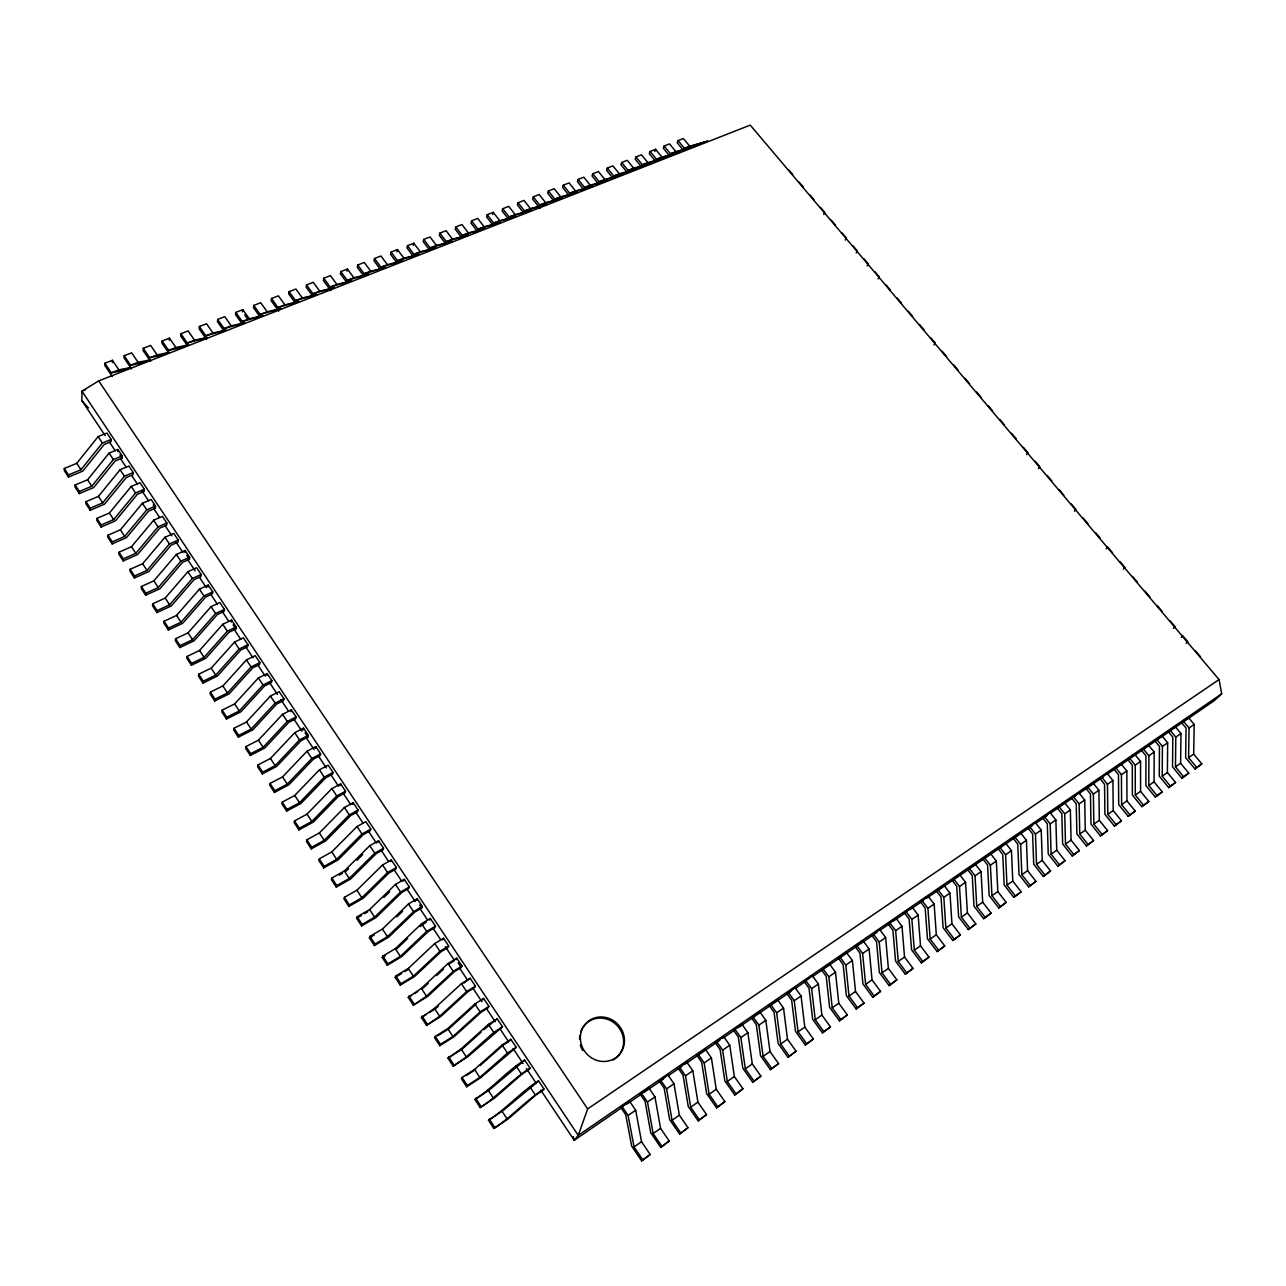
<?xml version="1.0" encoding="UTF-8"?>
<svg xmlns="http://www.w3.org/2000/svg" width="1286" height="1286" viewBox="0 0 1286 1286"><rect width="100%" height="100%" fill="white"/><g stroke="black" fill="none" stroke-linecap="round" stroke-linejoin="round"><path stroke-width="1.5" d="M68.496 477.042L68.496 474.904L64.3 468.474L76.758 463.33L98.122 436.597L106.899 433.028L111.159 439.426L111.078 441.628L104.23 444.442L82.834 471.094L68.496 477.042L64.3 470.628L64.3 468.474M1162.255 791.903L1157.014 795.6L1148.816 785.553L1148.896 755.718L1143.061 748.597L1141.373 750.188L1145.939 755.75L1145.89 785.537L1155.326 797.095L1162.255 791.903L1154.056 781.872L1154.185 752.053L1148.35 744.964L1143.061 748.597M1175.581 782.467L1170.389 786.132L1162.222 776.149L1162.415 746.362L1156.596 739.305L1154.908 740.897L1159.458 746.427L1159.281 776.149L1168.701 787.643L1175.581 782.467L1167.399 772.516L1167.656 742.745L1161.837 735.705L1156.596 739.305M75.102 484.999L75.086 487.137L79.298 493.599L93.637 487.571L115.193 460.967L122.057 458.105L122.154 455.919L117.862 449.473L109.085 453.106L87.561 479.791L75.102 484.999L79.33 491.477L79.298 493.599M1188.762 773.127L1183.634 776.76L1175.468 766.842L1175.806 737.119L1169.987 730.11L1168.283 731.702L1172.832 737.183L1172.527 766.858L1181.914 778.271L1188.762 773.127L1180.612 763.241L1180.982 733.55L1175.179 726.542L1169.987 730.11M105.163 435.632L81.822 400.557L81.95 391.153L98.717 380.897L750.252 125.112L1219.048 679.571L1221.7 693.813L1214.418 700.548L1106.892 774.413M1201.815 763.884L1196.752 767.469L1188.602 757.631L1189.052 727.972L1183.249 721.012L1181.529 722.603L1186.062 728.053L1185.644 757.663L1195.015 768.996L1201.815 763.884L1193.681 754.062L1194.18 724.42L1188.393 717.475L1183.249 721.012M85.969 501.653L85.937 503.758L90.181 510.269L104.52 504.144L126.237 477.588L133.101 474.695L133.214 472.525L128.889 466.046L120.112 469.711L98.427 496.364L85.969 501.653L90.229 508.163L90.181 510.269M96.916 518.387L96.852 520.476L101.128 527.035L115.483 520.83L137.345 494.322L144.209 491.381L144.353 489.243L139.997 482.716L131.22 486.446L109.374 513.034L96.916 518.387L101.192 524.961L101.128 527.035M104.889 363.231L111.335 372.795L123.102 370.497L130.754 367.491L118.891 369.838L112.429 360.305L104.889 363.231L104.825 365.465L112.252 376.493M112.348 362.539L112.429 360.305M107.928 535.249L107.847 537.307L112.155 543.914L126.51 537.612L148.533 511.169L155.413 508.179L155.558 506.073L151.185 499.498L142.392 503.276L120.386 529.816L107.928 535.249L112.236 541.856L112.155 543.914M117.765 451.659L117.862 449.473M124.179 355.74L130.625 365.24L142.666 362.829L150.221 359.855L138.1 362.314L131.638 352.846L124.179 355.74L124.083 357.974L131.51 368.921M119.003 552.224L118.907 554.266L123.247 560.905L137.602 554.523L159.802 528.112L166.666 525.106L166.842 523L162.438 516.377L153.645 520.219L131.477 546.711L119.003 552.224L123.343 558.863L123.247 560.905M130.159 569.296L130.047 571.322L134.419 578.009L148.774 571.547L171.134 545.184L178.015 542.129L178.207 540.056L173.771 533.385L164.978 537.275L142.633 563.718L130.159 569.296L134.532 575.999L134.419 578.009M143.26 348.329L149.723 357.765L162.004 355.225L169.495 352.3L157.117 354.872L150.655 345.452L143.26 348.329L143.132 350.564L150.575 361.43M141.396 586.496L141.267 588.49L145.656 595.225L160.027 588.666L182.548 562.368L189.428 559.265L189.637 557.208L185.168 550.504L176.375 554.459L153.87 580.838L141.396 586.496L145.8 593.232L145.656 595.225M162.149 340.999L168.611 350.355L181.149 347.718L188.56 344.809L175.925 347.493L169.463 338.154L162.149 340.999L162.004 343.233L168.386 352.477M169.302 340.388L169.463 338.154M152.696 603.809L152.552 605.786L156.972 612.554L171.343 605.915L194.041 579.664L200.921 576.514L201.146 574.488L196.645 567.737L187.852 571.74L165.187 598.07L152.696 603.809L157.133 610.593L156.972 612.554M180.844 333.733L187.306 343.041L207.416 337.414L194.556 340.195L188.094 330.92L180.844 333.733L180.667 335.967L187.049 345.162M164.094 621.234L163.917 623.18L168.37 629.995L182.741 623.26L205.615 597.074L212.479 593.891L212.737 591.881L208.203 585.082L199.41 589.149L176.568 615.415L164.094 621.234L168.546 628.066L168.37 629.995M199.346 326.548L205.824 335.791L226.079 330.084L212.994 332.978L206.516 323.75L199.346 326.548L199.137 328.782L206.596 339.424M175.539 638.772L175.362 640.701L179.831 647.565L194.202 640.733L217.254 614.612L224.134 611.38L224.407 609.387L219.842 602.539L211.049 606.67L188.029 632.873L175.539 638.772L180.04 645.652L179.831 647.565M184.959 552.562L185.168 550.504M217.672 319.426L224.134 328.605L244.565 322.834L231.223 325.84L224.761 316.678L217.672 319.426L217.43 321.661L223.812 330.727M187.081 656.439L186.872 658.336L191.389 665.248L205.76 658.319L228.972 632.262L235.852 628.983L236.142 627.021L231.56 620.125L222.767 624.305L199.571 650.459L187.081 656.439L191.598 663.351L191.389 665.248M235.804 312.385L242.266 321.516L262.842 315.665L249.291 318.751L242.813 309.653L235.804 312.385L235.531 314.62L241.929 323.638M207.962 587.107L208.203 585.082M242.54 311.887L242.813 309.653M198.703 674.218L198.462 676.098L203.011 683.059L217.382 676.034L240.787 650.025L247.651 646.697L247.973 644.768L243.343 637.824L234.55 642.068L211.193 668.157L198.703 674.218L203.252 681.178L203.011 683.059M253.744 305.409L260.222 314.475L280.927 308.576L267.166 311.759L260.704 302.708L253.744 305.409L253.455 307.643L259.836 316.597M210.39 692.109L210.132 693.974L214.714 700.983L229.085 693.861L252.667 667.916L259.531 664.54L259.868 662.628L255.223 655.651L246.43 659.943L222.88 685.968L210.39 692.109L214.971 699.134L214.714 700.983M271.507 298.513L277.985 307.515L298.85 301.535L284.865 304.83L278.387 295.844L271.507 298.513L271.201 300.747L278.644 311.116M231.271 622.102L231.56 620.125M222.156 710.145L221.883 711.962L226.497 719.019L240.868 711.817L264.627 685.936L271.507 682.512L271.86 680.615L267.183 673.591L258.39 677.947L234.663 703.908L222.156 710.145L226.77 717.202L226.497 719.019M289.109 291.681L295.571 300.635L316.565 294.59L302.387 297.966L295.909 289.029L289.109 291.681L288.755 293.915L295.153 302.757M234.02 728.278L233.714 730.094L238.36 737.183L252.731 729.885L276.667 704.069L283.547 700.597L283.933 698.732L279.207 691.659L270.414 696.064L246.51 721.976L234.02 728.278L238.666 735.399L238.36 737.183M306.518 284.913L312.98 293.803L334.119 287.694L319.732 291.166L313.254 282.293L306.518 284.913L306.148 287.148L312.53 295.925M323.75 278.21L330.229 287.051L351.496 280.878L336.9 284.431L330.438 275.622L323.75 278.21L323.365 280.444L330.807 290.636M245.947 746.555L245.626 748.323L250.304 755.477L264.675 748.066L288.803 722.33L295.684 718.81L296.085 716.977L291.327 709.84L282.534 714.325L258.438 740.157L245.947 746.555L250.625 753.709L250.304 755.477M340.822 271.587L347.284 280.364L368.696 274.143L353.907 277.776L347.445 269.015L340.822 271.587L340.42 273.822L346.802 282.486M266.829 675.488L267.183 673.591M347.011 271.25L347.445 269.015M257.972 764.945L257.634 766.697L262.328 773.899L276.699 766.392L301.02 740.72L307.884 737.151L308.319 735.335L303.528 728.165L294.735 732.698L270.462 758.467L257.972 764.945L262.682 772.163L262.328 773.899M357.733 265.012L364.195 273.741L385.72 267.456L370.738 271.185L364.276 262.473L357.733 265.012L357.299 267.247L363.681 275.863M374.467 258.518L380.929 267.183L402.566 260.849L387.407 264.643L380.945 255.994L374.467 258.518L374.017 260.736L380.383 269.304M270.06 783.463L269.706 785.199L274.432 792.449L288.82 784.83L313.318 759.222L320.182 755.605L320.632 753.821L315.826 746.603L307.032 751.201L282.566 776.889L270.06 783.463L274.802 790.729L274.432 792.449M290.941 711.688L291.327 709.84M391.04 252.072L397.503 260.704L419.268 254.29L403.933 258.181L397.47 249.58L391.04 252.072L390.558 254.306L396.94 262.81M396.972 251.815L397.47 249.58M407.469 245.706L413.915 254.274L435.793 247.812L420.281 251.783L413.819 243.231L407.469 245.706L406.955 247.925L413.336 256.38M282.245 802.126L281.859 803.814L286.633 811.112L301.004 803.396L325.696 777.869L332.56 774.204L333.042 772.452L328.187 765.17L319.394 769.832L294.735 795.455L282.245 802.126L287.019 809.424L286.633 811.112M413.304 245.449L413.819 243.231M303.11 729.982L303.528 728.165M423.721 239.389L430.183 247.893L452.158 241.382L436.468 245.433L430.022 236.946L423.721 239.389L423.19 241.607L429.572 250.014M294.51 820.902L294.108 822.574L298.899 829.92L313.286 822.108L338.17 796.645L345.034 792.932L345.532 791.195L340.645 783.865L331.852 788.591L307 814.151L294.51 820.902L299.316 828.264L298.899 829.92M439.828 233.136L446.274 241.591L468.361 235.033L452.511 239.148L446.065 230.708L439.828 233.136L439.282 235.354L445.647 243.713M315.375 748.404L315.826 746.603M455.774 226.931L462.221 235.354L484.42 228.731L468.393 232.927L461.947 224.536L455.774 226.931L455.212 229.149L461.578 237.46M306.872 839.806L306.438 841.446L311.26 848.856L325.647 840.931L350.724 815.549L357.588 811.771L358.119 810.084L353.2 802.689L344.407 807.479L319.362 832.958L306.872 839.806L311.71 847.217L311.26 848.856M471.576 220.806L478.022 229.165L500.318 222.494L484.131 226.77L477.685 218.427L471.576 220.806L470.981 223.025L477.347 231.271M487.217 214.714L493.663 223.025L516.056 216.321L499.724 220.662L493.277 212.367L487.217 214.714L486.622 216.932L492.972 225.146M492.667 214.585L493.277 212.367M319.298 858.855L318.848 860.463L323.718 867.921L338.089 859.884L363.359 834.582L370.239 830.756L370.786 829.084L365.835 821.658L357.042 826.512L331.788 851.911L319.298 858.855L324.185 866.314L323.718 867.921M340.163 785.601L340.645 783.865M502.713 208.702L509.16 216.964L531.648 210.197L515.172 214.601L508.726 206.371L502.713 208.702L502.103 210.92L508.452 219.07M518.081 202.738L524.511 210.952L547.097 204.136L530.459 208.621L524.029 200.423L518.081 202.738L517.438 204.94L523.611 212.833M533.288 196.822L539.718 204.988L562.4 198.14L545.618 202.674L539.188 194.54L533.288 196.822L532.629 199.041L540.04 208.445M352.685 804.409L353.2 802.689M331.836 878.033L331.354 879.608L336.257 887.115L350.628 878.981L376.091 853.743L382.971 849.885L383.533 848.23L378.55 840.755L369.757 845.674L344.326 870.992L331.836 878.033L336.739 885.54L336.257 887.115M548.366 190.971L554.796 199.089L577.559 192.193L560.632 196.79L554.202 188.704L548.366 190.971L547.691 193.173L553.848 200.97M563.3 185.168L569.714 193.238L592.573 186.293L575.501 190.971L569.087 182.917L563.3 185.168L562.609 187.37L568.766 195.118M344.439 897.339L343.941 898.898L348.876 906.453L363.247 898.207L388.919 873.049L395.783 869.127L396.377 867.52L391.362 859.98L382.569 864.964L356.929 890.217L344.439 897.339L349.39 904.91L348.876 906.453M578.089 179.413L584.519 187.434L607.442 180.458L590.242 185.2L583.828 177.195L578.089 179.413L577.382 181.615L583.539 189.331M592.766 173.723L599.163 181.696L622.183 174.671L604.854 179.477L598.44 171.52L592.766 173.723L592.026 175.925L598.183 183.593M377.988 842.41L378.55 840.755M607.281 168.08L613.695 176.005L636.795 168.948L619.322 173.803L612.924 165.894L607.281 168.08L606.542 170.282L612.683 177.902M356.624 918.317L357.154 916.789L369.629 909.556L395.477 884.398L404.27 879.351L409.318 886.938L408.691 888.513L401.827 892.5L375.962 917.561L361.591 925.92L356.624 918.317L361.414 915.536M621.685 162.486L628.082 170.379L651.263 163.274L633.66 168.193L627.263 160.316L621.685 162.486L620.929 164.688L627.07 172.26M361.591 925.92L362.122 924.409L374.612 917.143L400.541 892.018L409.318 886.938M635.959 156.94L642.357 164.785L665.585 157.648L647.871 162.615L641.489 154.802L635.959 156.94L635.171 159.142L641.312 166.666M1219.048 679.571L587.654 1108.918L578.234 1135.377L574.199 1140.312L540.859 1090.223M390.767 861.604L391.362 859.98M650.089 151.459L656.487 159.255L679.796 152.069L661.968 157.101L655.571 149.321L650.089 151.459L649.301 153.645L655.426 161.136M654.767 151.523L655.571 149.321M369.387 937.864L369.934 936.369L382.424 929.055L408.482 903.962L417.259 898.85L422.355 906.485L421.695 908.045L414.831 912.079L388.758 937.06L374.387 945.532L369.387 937.864L374.178 935.051M664.106 146.009L670.488 153.757L693.877 146.556L675.922 151.635L669.54 143.903L664.106 146.009L663.287 148.195L669.427 155.638M677.995 140.608L684.377 148.324L707.814 141.074L689.762 146.218L683.38 138.518L677.995 140.608L677.175 142.794L683.284 150.205M374.387 945.532L374.949 944.037L387.44 936.69L413.578 911.645L422.355 906.485M403.643 880.942L404.27 879.351M382.247 957.556L382.826 956.093L395.3 948.682L421.567 923.686L430.344 918.493L435.472 926.193L434.797 927.72L427.933 931.787L401.65 956.688L387.295 965.272L382.247 957.556L385.446 955.659M387.295 965.272L387.874 963.825L400.348 956.366L426.695 931.402L435.472 926.193M416.616 900.409L417.259 898.85M395.204 977.392L395.799 975.961L408.273 968.438L434.748 943.538L443.525 938.266L448.685 946.03L447.994 947.525L441.13 951.656L414.622 976.476L400.267 985.172L395.204 977.392L401.586 973.55M400.267 985.172L400.894 983.742L413.369 976.187L439.925 951.318L448.685 946.03M429.685 920.02L430.344 918.493M408.241 997.373L421.342 988.355L448.026 963.519L456.803 958.199L461.995 966.011L461.272 967.474L454.424 971.653L427.708 996.393L413.353 1005.202L408.241 997.373L411.44 995.428M442.834 939.777L443.525 938.266M413.353 1005.202L426.47 996.152L453.235 971.364L461.995 966.011M421.374 1017.483L434.507 1008.401L461.401 983.661L470.178 978.26L475.418 986.121L474.647 987.568L467.799 991.811L440.873 1016.438L426.534 1025.376L421.374 1017.483L426.164 1014.525M456.08 959.678L456.803 958.199M426.534 1025.376L439.667 1016.262L466.641 991.554L475.418 986.121M823.731 214.521L824.76 212.431L820.564 207.48M435.295 1036.42L434.604 1037.754L439.796 1045.695L454.135 1036.645L481.285 1012.098L488.133 1007.806L488.921 1006.391L483.632 998.483L474.872 1003.948L447.753 1028.591L435.295 1036.42L440.487 1044.361L439.796 1045.695M845.32 240.064L846.381 238.006L842.137 232.991M470.178 978.26L463.941 983.083M856.203 252.94L857.28 250.883L853.02 245.851M867.134 265.88L868.227 263.839L863.951 258.775M447.946 1058.169L461.111 1048.926L488.439 1024.379L497.2 1018.833L502.521 1026.823L467.493 1056.996L453.17 1066.158L447.946 1058.169L462.269 1049.038L480.948 1032.288M482.861 999.881L483.632 998.483M878.129 278.901L879.238 276.86L874.946 271.78M453.17 1066.158L466.336 1056.899L493.76 1032.401L502.521 1026.823M462.092 1077.443L461.369 1078.729L466.625 1086.783L480.948 1077.491L516.216 1047.383L510.863 1039.345L502.119 1044.971L474.55 1069.422L462.092 1077.443L467.365 1085.513L466.625 1086.783M497.2 1018.833L483.809 1029.716M934.006 345.002L935.211 343.041L930.791 337.816M510.044 1040.695L510.863 1039.345M474.888 1099.434C492.618 1088.165 506.62 1071.19 524.624 1060.002L530.025 1068.103L529.157 1069.405L522.325 1073.89L494.499 1098.131L480.176 1107.551L474.888 1099.434L489.21 1090.062L522.405 1062.204M480.176 1107.551C497.907 1096.202 512.021 1079.356 530.025 1068.103M523.772 1061.32L524.624 1060.002M488.503 1120.283C506.234 1108.837 520.525 1092.184 538.496 1080.803L543.93 1088.969L543.03 1090.239L536.198 1094.772L508.163 1118.933L493.84 1128.465L488.503 1120.283L502.826 1110.799L536.246 1082.989M493.84 1128.465C511.571 1116.939 525.974 1100.414 543.93 1088.969M537.612 1082.089L538.496 1080.803M1026.598 454.585L1027.964 452.736L1023.351 447.271M1038.461 468.634L1039.844 466.786L1035.214 461.304M68.496 474.904L80.954 469.744L102.382 443.027L111.159 439.426M1074.453 511.217L1075.9 509.417L1071.19 503.839M79.33 491.477L91.788 486.237L113.377 459.568L122.154 455.919M90.229 508.163L102.687 502.858L124.437 476.222L133.214 472.525M101.192 524.961L113.666 519.576L135.56 492.988L144.353 489.243M112.236 541.856L124.71 536.391L146.781 509.867L155.558 506.073M123.343 558.863L135.818 553.334L158.049 526.858L166.842 523M620.913 1107.6L629.529 1101.17L635.686 1110.22L641.537 1141.695L650.186 1154.474L641.634 1160.888L631.683 1146.131L625.719 1114.689L620.913 1107.6L629.529 1101.17M134.532 575.999L147.022 570.389L169.414 543.962L178.207 540.056M145.8 593.232L158.274 587.541L180.844 561.178L189.637 557.208M1106.265 548.849L1107.76 547.097L1112.567 552.787M640.251 1094.322L648.819 1087.924L654.96 1096.894L660.554 1128.352L669.186 1141.02L660.715 1147.385L650.764 1132.757L645.058 1101.346L640.251 1094.322L648.819 1087.924M157.133 610.593L169.623 604.822L192.353 578.507L201.146 574.488M659.364 1081.188L667.868 1074.855L673.993 1083.744L679.346 1115.155L687.978 1127.709L679.555 1134.043L669.62 1119.527L664.155 1088.165L659.364 1081.188L667.868 1074.855M168.546 628.066L181.037 622.215L203.944 595.965L212.737 591.881M180.04 645.652L192.53 639.721L215.614 613.535L224.407 609.387M678.236 1068.232L686.676 1061.931L692.816 1070.756L697.912 1102.118L706.528 1114.576L698.153 1120.862L688.251 1106.474L683.027 1075.144L678.236 1068.232L686.676 1061.931M1123.401 569.119L1124.928 567.399L1120.106 561.693M191.598 663.351L204.088 657.339L227.349 631.217L236.142 627.021M696.899 1055.42L705.275 1049.167L711.399 1057.928L716.254 1089.242L724.854 1101.604L716.559 1107.825L706.641 1093.566L701.674 1062.284L696.899 1055.42L705.275 1049.167M203.252 681.178L215.743 675.086L239.18 649.012L247.973 644.768M715.321 1042.769L723.632 1036.548L729.757 1045.229L734.37 1076.527L742.97 1088.776L734.724 1094.965L724.838 1080.819L720.096 1049.569L715.321 1042.769L723.632 1036.548M214.971 699.134L227.461 692.961L251.075 666.952L259.868 662.628M733.534 1030.263L741.797 1024.09L747.905 1032.706L752.294 1063.94L760.878 1076.093L752.68 1082.249L742.81 1068.216L738.309 1037.014L733.534 1030.263L741.797 1024.09M226.77 717.202L239.276 710.933L263.067 684.988L271.86 680.615M751.522 1017.901L759.737 1011.777L765.829 1020.312L769.992 1051.514L778.56 1063.57L770.443 1069.679L760.573 1055.758L756.297 1024.604L751.522 1017.901L759.737 1011.777M238.666 735.399L251.156 729.049L275.14 703.169L283.933 698.732M769.317 1005.684L777.467 999.608L783.544 1008.079L787.498 1039.233L796.05 1051.192L787.98 1057.253L778.126 1043.444L774.076 1012.323L769.317 1005.684L777.467 999.608M250.625 753.709L263.116 747.279L287.292 721.462L296.085 716.977M786.887 993.612L794.989 987.568L801.065 995.975L804.795 1027.08L813.331 1038.943L805.325 1044.971L795.487 1031.259L791.646 1000.203L786.887 993.612L794.989 987.568M262.682 772.163L275.172 765.636L299.525 739.9L308.319 735.335M804.264 981.684L812.302 975.688L818.378 984.015L821.899 1015.072L830.418 1026.855L822.461 1032.835L812.639 1019.235L809.023 988.227L804.264 981.684L812.302 975.688M821.449 969.885L829.422 963.937L835.482 972.2L838.793 1003.209L847.313 1014.895L839.404 1020.827L829.599 1007.34L826.191 976.379L821.449 969.885L829.422 963.937M274.802 790.729L287.292 784.122L311.839 758.451L320.632 753.821M641.634 1160.888L650.186 1154.474M838.424 958.231L846.349 952.315L852.393 960.513L855.512 991.474L864.015 1003.064L856.154 1008.963L846.365 995.589L843.15 964.661L838.424 958.231L846.349 952.315M287.019 809.424L299.509 802.737L324.249 777.13L333.042 772.452M660.715 1147.385L669.186 1141.02M855.206 946.705L863.083 940.822L869.127 948.972L872.037 979.868L880.524 991.377L872.728 997.229L862.954 983.951L859.932 953.087L855.206 946.705L863.083 940.822M871.812 935.308L879.624 929.473L885.652 937.542L888.385 968.406L896.856 979.819L889.108 985.639L879.351 972.457L876.522 941.641L871.812 935.308L879.624 929.473M679.555 1134.043L687.978 1127.709M299.316 828.264L311.807 821.465L336.739 795.938L345.532 791.195M1173.459 628.356L1175.082 626.7L1170.131 620.865M888.208 924.039L895.972 918.236L902 926.258L904.54 957.057L912.996 968.39L905.296 974.161L895.554 961.092L892.918 930.325L888.208 924.039L895.972 918.236M698.153 1120.862L706.528 1114.576M311.71 847.217L324.201 840.337L349.326 814.89L358.119 810.084M904.444 912.899L912.16 907.128L918.156 915.085L920.519 945.837L928.958 957.073L921.306 962.828L911.581 949.856L909.138 919.136L904.444 912.899L912.16 907.128M1181.191 637.518L1182.831 635.863L1187.798 641.73L1186.142 643.386M920.487 901.872L928.138 896.149L934.15 904.058L936.321 934.745L944.744 945.901L937.156 951.608L927.447 938.732L925.181 908.077L920.487 901.872L928.138 896.149M716.559 1107.825L724.854 1101.604M324.185 866.314L336.675 859.337L361.993 833.971L370.786 829.084M936.353 890.973L943.956 885.298L949.952 893.127L951.945 923.766L960.369 934.842L952.813 940.516L943.12 927.736L941.03 897.13L936.353 890.973L943.956 885.298M734.724 1094.965L742.97 1088.776M345.725 871.522L348.538 868.709M357.01 860.286L362.652 854.676M952.042 880.203L959.613 874.544L965.577 882.341L967.41 912.915L975.817 923.911L968.31 929.553L958.633 916.854L956.72 886.311L952.042 880.203L959.613 874.544M752.68 1082.249L760.878 1076.093M336.739 885.54L349.229 878.467L374.756 853.181L383.533 848.23M967.554 869.545L975.077 863.935L981.041 871.651L982.697 902.177L991.088 913.092L983.629 918.702L973.968 906.1L972.232 875.605L967.554 869.545L975.077 863.935M982.906 859L990.381 853.422L996.345 861.09L997.823 891.568L1006.199 902.386L998.788 907.964L989.159 895.458L987.568 865.012L982.906 859L990.381 853.422M770.443 1069.679L778.56 1063.57M349.39 904.91L361.88 897.741L387.6 872.535L396.377 867.52M998.097 848.583L1005.523 843.021L1011.471 850.641L1012.789 881.055L1021.148 891.809L1013.786 897.339L1004.173 884.929L1002.742 854.547L998.097 848.583L1005.523 843.021M787.98 1057.253L796.05 1051.192M1013.127 838.263L1020.489 832.749L1026.421 840.305L1027.594 870.67L1035.937 881.344L1028.623 886.842L1019.026 874.512L1017.756 844.179L1013.127 838.263L1020.489 832.749M383.887 897.451L389.626 891.873M1027.98 828.055L1035.31 822.574L1041.226 830.081L1042.239 860.382L1050.566 870.976L1043.3 876.441L1033.719 864.208L1032.61 833.939L1027.98 828.055L1035.31 822.574M805.325 1044.971L813.331 1038.943M1042.689 817.96L1049.971 812.511L1055.87 819.97L1056.738 850.207L1065.049 860.72L1057.815 866.153L1048.251 854L1047.302 823.796L1042.689 817.96L1048.379 814.054M822.461 1032.835L830.418 1026.855M396.747 916.934L402.534 911.372M1057.237 807.962L1064.47 802.56L1070.37 809.955L1071.077 840.128L1079.372 850.576L1072.186 855.978L1062.638 843.921L1061.85 813.765L1057.237 807.962L1064.47 802.56M839.404 1020.827L847.313 1014.895M1071.624 798.092L1078.825 792.706L1084.709 800.053L1085.271 830.177L1093.55 840.546L1086.413 845.915L1076.88 833.939L1076.237 803.846L1071.624 798.092L1078.825 792.706M1085.866 788.302L1093.02 782.965L1098.887 790.247L1099.321 820.307L1107.567 830.611L1100.478 835.948L1090.978 824.053L1090.464 794.025L1085.866 788.302L1093.02 782.965M856.154 1008.963L864.015 1003.064M396.602 949.02L407.646 938.523M420.056 926.708L426.245 922.062M1099.964 778.625L1107.069 773.304L1112.937 780.554L1113.21 810.55L1121.456 820.789L1114.399 826.078L1104.915 814.279L1104.545 784.299L1099.964 778.625L1107.069 773.304M872.728 997.229L880.524 991.377M1113.917 769.044L1120.974 763.771L1126.825 770.957L1126.97 800.905L1135.2 811.064L1128.192 816.321L1118.724 804.602L1118.482 774.686L1113.917 769.044L1120.974 763.771M1127.709 759.56L1134.734 754.319L1140.569 761.457L1140.586 791.34L1148.8 801.435L1141.823 806.66L1132.371 795.021L1132.291 765.17L1127.709 759.56L1134.734 754.319M889.108 985.639L896.856 979.819M1148.35 744.964L1141.373 750.188M905.296 974.161L912.996 968.39M1160.133 737.296L1161.837 735.705M921.306 962.828L928.958 957.073M1175.179 726.542L1168.283 731.702M937.156 951.608L944.744 945.901M1188.393 717.475L1181.529 722.603M422.596 988.596L428.206 983.388M436.613 975.576L443.622 969.049M952.813 940.516L960.369 934.842M968.31 929.553L975.817 923.911M435.729 1008.61L438.558 1006.006M983.629 918.702L991.088 913.092M998.788 907.964L1006.199 902.386M1013.786 897.339L1021.148 891.809M1028.623 886.842L1035.937 881.344M476.013 1004.173L448.959 1028.752L437.803 1035.744M1043.3 876.441L1050.566 870.976M440.487 1044.361L452.945 1036.5L480.16 1011.905L488.921 1006.391M1057.815 866.153L1065.049 860.72M1072.186 855.978L1079.372 850.576M1086.413 845.915L1093.55 840.546M1100.478 835.948L1107.567 830.611M1114.399 826.078L1121.456 820.789M1128.192 816.321L1135.2 811.064M1141.823 806.66L1148.8 801.435M480.032 1065.628L503.196 1045.084L508.661 1041.564M1155.326 797.095L1157.014 795.6M467.365 1085.513L479.823 1077.443L507.472 1053.041L516.216 1047.383M1168.701 787.643L1170.389 786.132M1181.914 778.271L1183.634 776.76M1195.015 768.996L1196.752 767.469M642.711 1159.763L634.062 1146.951L641.537 1141.695M661.808 1146.244L653.159 1133.529L660.554 1128.352M680.68 1132.886L672.048 1120.283L679.346 1115.155M699.311 1119.688L690.695 1107.182L697.912 1102.118M717.733 1106.651L709.116 1094.257L716.254 1089.242M735.93 1093.759L727.329 1081.462L734.37 1076.527M753.918 1081.028L745.333 1068.827L752.294 1063.94M771.696 1068.441L763.112 1056.336L769.992 1051.514M789.25 1055.999L780.698 1044.007L787.498 1039.233M806.627 1043.702L798.076 1031.806L804.795 1027.08M823.779 1031.549L815.244 1019.75L821.899 1015.072M840.755 1019.541L832.235 1007.822L838.793 1003.209M857.521 1007.661L849.017 996.039L855.512 991.474M874.11 995.927L865.623 984.385L872.037 979.868M890.507 984.304L882.035 972.859L888.385 968.406M906.726 972.827L898.255 961.462L904.54 957.057M922.753 961.478L914.314 950.193L920.519 945.837M938.619 950.241L930.18 939.053L936.321 934.745M954.292 939.15L945.869 928.042L951.945 923.766M969.805 928.154L961.398 917.143L967.41 912.915M985.14 917.304L976.765 906.357L982.697 902.177M1000.331 906.55L991.956 895.683L997.823 891.568M1015.329 895.924L1006.97 885.138L1012.789 881.055M1030.182 885.411L1021.84 874.705L1027.594 870.67M1044.875 875.01L1036.548 864.369L1042.239 860.382M1059.423 864.706L1051.112 854.161L1056.738 850.207M1073.794 854.531L1065.499 844.05L1071.077 840.128M1088.036 844.452L1079.758 834.051L1085.271 830.177M1102.118 834.469L1093.856 824.149L1099.321 820.307M1116.055 824.599L1107.809 814.343L1113.21 810.55M1129.847 814.842L1121.617 804.65L1126.97 800.905M1143.511 805.165L1135.297 795.053L1140.586 791.34M1148.816 785.553L1154.056 781.872M1162.222 776.149L1167.399 772.516M1175.468 766.842L1180.612 763.241M1188.602 757.631L1193.681 754.062M634.062 1146.951L628.098 1115.444L635.686 1110.22M653.159 1133.529L647.469 1102.07L654.96 1096.894M672.048 1120.283L666.598 1088.856L673.993 1083.744M690.695 1107.182L685.502 1075.803L692.816 1070.756M709.116 1094.257L704.165 1062.911L711.399 1057.928M727.329 1081.462L722.619 1050.164L729.757 1045.229M745.333 1068.827L740.849 1037.577L747.905 1032.706M763.112 1056.336L758.869 1025.135L765.829 1020.312M780.698 1044.007L776.664 1012.838L783.544 1008.079M798.076 1031.806L794.25 1000.685L801.065 995.975M815.244 1019.75L811.643 988.677L818.378 984.015M832.235 1007.822L828.827 976.797L835.482 972.2M849.017 996.039L845.818 965.063L852.393 960.513M865.623 984.385L862.617 953.456L869.127 948.972M882.035 972.859L879.222 941.979L885.652 937.542M898.255 961.462L895.651 930.646L902 926.258M914.314 950.193L911.887 919.426L918.156 915.085M930.18 939.053L927.929 908.334L934.15 904.058M945.869 928.042L943.811 897.371L949.952 893.127M961.398 917.143L959.501 886.536L965.577 882.341M976.765 906.357L975.029 875.798L981.041 871.651M991.956 895.683L990.397 865.189L996.345 861.09M1006.97 885.138L1005.588 854.708L1011.471 850.641M1021.84 874.705L1020.618 844.323L1026.421 840.305M1036.548 864.369L1035.471 834.051L1041.226 830.081M1051.112 854.161L1050.18 823.892L1055.87 819.97M1065.499 844.05L1064.728 813.845L1070.37 809.955M1079.758 834.051L1079.131 803.895L1084.709 800.053M1093.856 824.149L1093.373 794.057L1098.887 790.247M1107.809 814.343L1107.471 784.315L1112.937 780.554M1121.617 804.65L1121.424 774.686L1126.825 770.957M1135.297 795.053L1135.233 765.154L1140.569 761.457M1148.896 755.718L1154.185 752.053M1162.415 746.362L1167.656 742.745M1175.806 737.119L1180.982 733.55M1189.052 727.972L1194.18 724.42M1221.7 693.813L578.234 1135.377L81.95 391.153L85.68 389.69M1154.908 740.897L1158.831 738.196M622.183 1107.359L574.199 1140.312L573.299 1136.599M627.134 1103.951L640.38 1094.868M643.691 1092.586L663.528 1078.954M668.495 1075.546L681.725 1066.448M685.036 1064.181L719.774 1040.326M723.086 1038.043L734.676 1030.086M737.971 1027.819L790.922 991.458M795.873 988.05L805.808 981.234M812.414 976.685L876.939 932.366M880.251 930.1L890.169 923.268M893.481 921.001L906.71 911.903M910.022 909.636L923.252 900.554M926.563 898.271L1032.449 825.548M1035.744 823.281L1047.334 815.324M1050.646 813.041L1075.45 796.002M1078.761 793.735L1103.581 776.68M466.143 1075.643L475.691 1069.47M429.347 1012.548L434.138 1009.59M414.622 993.467L417.805 991.522M449.232 963.841L454.36 960.706M404.769 971.621L407.967 969.708M364.597 913.687L367.796 911.838M339.343 875.107L342.526 873.323M111.335 372.795L118.891 369.838M130.625 365.24L138.1 362.314M149.723 357.765L157.117 354.872M168.611 350.355L175.925 347.493M187.306 343.041L194.556 340.195M205.824 335.791L212.994 332.978M224.134 328.605L231.223 325.84M242.266 321.516L249.291 318.751M260.222 314.475L267.166 311.759M277.985 307.515L284.865 304.83M295.571 300.635L302.387 297.966M312.98 293.803L319.732 291.166M330.229 287.051L336.9 284.431M347.284 280.364L353.907 277.776M364.195 273.741L370.738 271.185M380.929 267.183L387.407 264.643M397.503 260.704L403.933 258.181M413.915 254.274L420.281 251.783M430.183 247.893L436.468 245.433M446.274 241.591L452.511 239.148M462.221 235.354L468.393 232.927M478.022 229.165L484.131 226.77M493.663 223.025L499.724 220.662M509.16 216.964L515.172 214.601M524.511 210.952L530.459 208.621M539.718 204.988L545.618 202.674M554.796 199.089L560.632 196.79M569.714 193.238L575.501 190.971M584.519 187.434L590.242 185.2M599.163 181.696L604.854 179.477M613.695 176.005L619.322 173.803M628.082 170.379L633.66 168.193M642.357 164.785L647.871 162.615M656.487 159.255L661.968 157.101M670.488 153.757L675.922 151.635M684.377 148.324L689.762 146.218M81.822 400.557L88.477 407.983M788.623 169.704L792.755 174.591M799.217 182.242L803.364 187.145M809.858 194.829L814.038 199.748M831.335 220.211L835.546 225.179M885.99 284.849L890.314 289.961M897.098 297.982L901.454 303.126M908.27 311.196L912.642 316.356M919.49 324.474L923.895 329.666M942.14 351.239L946.576 356.495M953.553 364.742L958.022 370.014M965.03 378.309L969.515 383.614M976.556 391.941L981.073 397.294M988.162 405.669L992.696 411.038M999.833 419.461L1004.398 424.862M1011.552 433.334L1016.149 438.751M1047.125 475.402L1051.803 480.916M1059.117 489.58L1063.827 495.126M1083.31 518.178L1088.052 523.788M1095.511 532.597L1100.286 538.239M1132.5 576.353L1137.354 582.092M1144.974 591.11L1149.861 596.881M1157.529 605.931L1162.431 611.75M1195.594 650.957L1200.577 656.857M1129.381 757.984L1135.233 765.154M1115.573 767.469L1121.424 774.686M1101.604 777.065L1107.471 784.315M1087.49 786.743L1093.373 794.057M1073.247 796.532L1079.131 803.895M1058.828 806.435L1064.728 813.845M1044.264 816.433L1050.18 823.892M1029.556 826.528L1035.471 834.051M1014.67 836.752L1020.618 844.323M999.64 847.072L1005.588 854.708M984.433 857.505L990.397 865.189M969.065 868.05L975.029 875.798M953.521 878.724L959.501 886.536M937.815 889.51L943.811 897.371M921.933 900.425L927.929 908.334M905.858 911.452L911.887 919.426M889.623 922.592L895.651 930.646M873.194 933.877L879.222 941.979M856.572 945.29L862.617 953.456M839.774 956.832L845.818 965.063M822.767 968.503L828.827 976.797M805.566 980.302L811.643 988.677M788.173 992.245L794.25 1000.685M770.571 1004.334L776.664 1012.838M752.76 1016.567L758.869 1025.135M244.678 314.893L247.86 319.378M734.74 1028.929L740.849 1037.577M716.495 1041.451L722.619 1050.164M698.041 1054.134L704.165 1062.911M679.362 1066.946L685.502 1075.803M660.457 1079.935L666.598 1088.856M641.328 1093.068L647.469 1102.07M621.958 1106.378L628.098 1115.444M98.717 380.897L587.654 1108.918M119.903 454.89L122.057 458.105M153.227 504.9L155.413 508.179M186.743 555.247L189.428 559.265M233.104 624.851L235.852 628.983M305.023 732.843L307.884 737.151M419.67 904.99L421.695 908.045M458.154 962.796L461.272 967.474M109.615 442.304L115.177 450.663M120.723 459.006L126.285 467.348M131.847 475.707L137.409 484.05M141.846 490.738L148.517 500.752M154.079 509.095L159.625 517.454M165.187 525.797L171.858 535.812M176.295 542.499L182.966 552.514M187.418 559.201L195.199 570.888M199.635 577.559L206.307 587.589M210.759 594.261L217.43 604.291M221.867 610.963L228.538 620.977M234.1 629.336L240.771 639.351M245.208 646.038L252.988 657.725M257.441 664.396L265.221 676.082M269.658 682.77L277.438 694.456M280.782 699.471L288.562 711.158M294.124 719.501L301.905 731.204M306.341 737.875L314.122 749.561M318.574 756.248L326.355 767.935M330.791 774.606L338.572 786.309M343.024 792.98L350.805 804.666M355.241 811.353L363.022 823.04M368.584 831.383L376.364 843.086M380.817 849.757L388.597 861.443M394.143 869.802L401.923 881.489M407.485 889.832L415.265 901.518M419.718 908.205L427.499 919.892M433.044 928.251L440.825 939.937M445.277 946.609L454.167 959.967M459.729 968.326L467.509 980.012M473.055 988.355L481.945 1001.714M486.397 1008.401L495.287 1021.759M499.74 1028.43L508.629 1041.789M513.066 1048.476L523.08 1063.506M526.408 1068.521L536.407 1083.535M98.122 436.597L102.382 443.027M109.085 453.106L113.377 459.568M120.112 469.711L124.437 476.222M131.22 486.446L135.56 492.988M142.392 503.276L146.781 509.867M153.645 520.219L158.049 526.858M164.978 537.275L169.414 543.962M176.375 554.459L180.844 561.178M187.852 571.74L192.353 578.507M199.41 589.149L203.944 595.965M211.049 606.67L215.614 613.535M222.767 624.305L227.349 631.217M234.55 642.068L239.18 649.012M246.43 659.943L251.075 666.952M258.39 677.947L263.067 684.988M270.414 696.064L275.14 703.169M282.534 714.325L287.292 721.462M294.735 732.698L299.525 739.9M307.032 751.201L311.839 758.451M319.394 769.832L324.249 777.13M331.852 788.591L336.739 795.938M344.407 807.479L349.326 814.89M357.042 826.512L361.993 833.971M369.757 845.674L374.756 853.181M382.569 864.964L387.6 872.535M395.477 884.398L400.541 892.018M408.482 903.962L413.578 911.645M421.567 923.686L426.695 931.402M434.748 943.538L439.925 951.318M448.026 963.519L453.235 971.364M461.401 983.661L466.641 991.554M474.872 1003.948L480.16 1011.905M488.439 1024.379L493.76 1032.401M502.119 1044.971L507.472 1053.041M515.879 1065.708L521.28 1073.826M529.752 1086.59L535.185 1094.772M76.758 463.33L80.954 469.744M87.561 479.791L91.788 486.237M98.427 496.364L102.687 502.858M109.374 513.034L113.666 519.576M120.386 529.816L124.71 536.391M131.477 546.711L135.818 553.334M142.633 563.718L147.022 570.389M153.87 580.838L158.274 587.541M165.187 598.07L169.623 604.822M176.568 615.415L181.037 622.215M188.029 632.873L192.53 639.721M199.571 650.459L204.088 657.339M211.193 668.157L215.743 675.086M222.88 685.968L227.461 692.961M234.663 703.908L239.276 710.933M246.51 721.976L251.156 729.049M258.438 740.157L263.116 747.279M270.462 758.467L275.172 765.636M282.566 776.889L287.292 784.122M294.735 795.455L299.509 802.737M307 814.151L311.807 821.465M319.362 832.958L324.201 840.337M331.788 851.911L336.675 859.337M344.326 870.992L349.229 878.467M356.929 890.217L361.88 897.741M369.629 909.556L374.612 917.143M382.424 929.055L387.44 936.69M395.3 948.682L400.348 956.366M408.273 968.438L413.369 976.187M421.342 988.355L426.47 996.152M434.507 1008.401L439.667 1016.262M447.753 1028.591L452.945 1036.5M461.111 1048.926L466.336 1056.899M474.55 1069.422L479.823 1077.443M488.101 1090.046L493.406 1098.148M501.733 1110.831L507.086 1118.981M357.154 916.789L362.122 924.409M369.934 936.369L374.949 944.037M382.826 956.093L387.874 963.825M395.799 975.961L400.894 983.742M408.868 995.959L413.996 1003.803M422.033 1016.117L427.193 1024.01M448.653 1056.851L453.878 1064.872M475.643 1098.196L480.964 1106.314M489.291 1119.077L494.644 1127.275M582.638 1050.501A22.826 21.444 49.5 0 1 580.372 1045.004M579.552 1039.201A22.826 21.444 49.5 0 1 579.841 1035.343M580.806 1031.661A22.826 21.444 49.5 0 1 615.48 1023.961A22.826 21.444 49.5 0 1 613.02 1060.034M580.356 1038.332A22.859 21.46 49.4 0 0 613.856 1058.941A22.859 21.46 49.4 0 0 613.02 1020.393A22.859 21.46 49.4 0 0 580.356 1038.332"/></g></svg>
